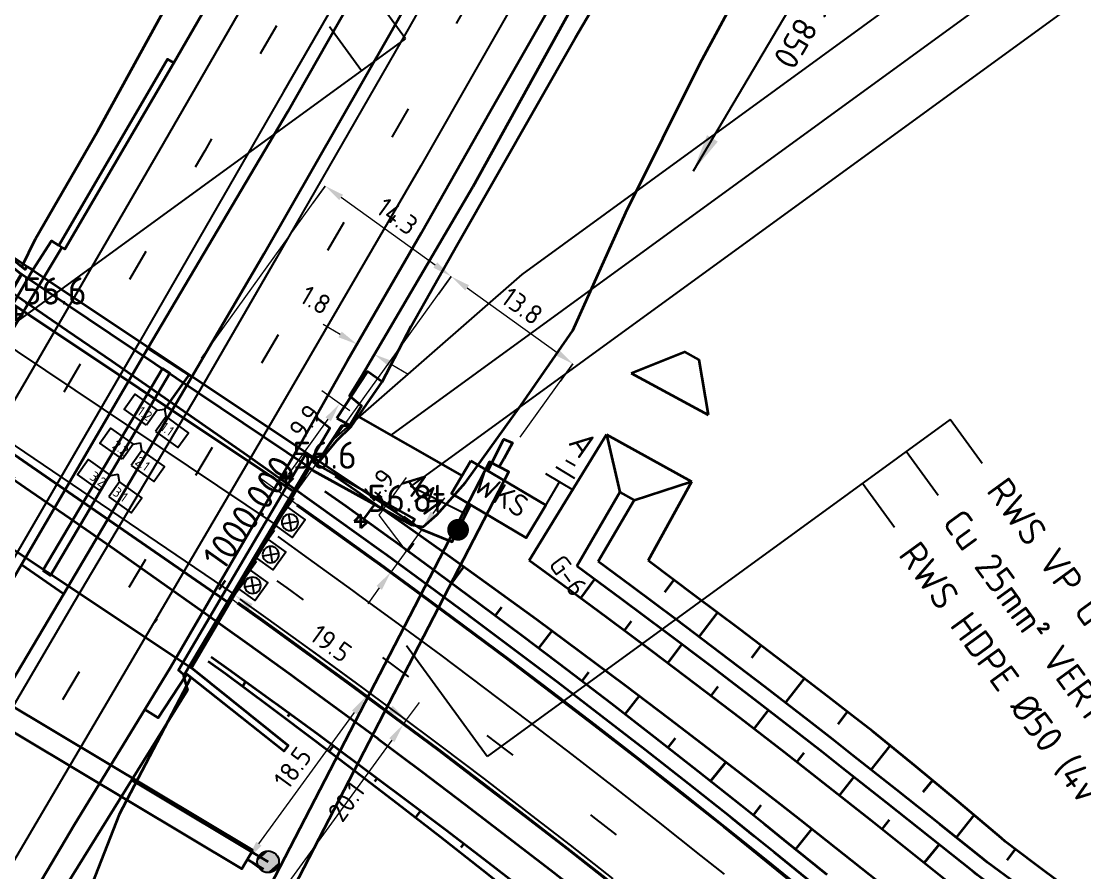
# Model space of a CAD drawing. Header units: metres. Extents: x 134219 to 139178, y 438661 to 444352.
# Drawn here: x 135489.1 to 135587, y 443172.7 to 443251 of the extents above; entities that cross this region are included whole.
import ezdxf
from ezdxf.enums import TextEntityAlignment as Align

# ---------------------------------------------------------------- set-up
doc = ezdxf.new("R2010")
doc.units = ezdxf.units.M
doc.linetypes.add('13strp', pattern=[4, 1, -3])
doc.linetypes.add('39strp', pattern=[12, 3, -9])
doc.layers.get('DEFPOINTS').update_dxf_attribs({"color": 193})
for name, color, linetype, lineweight in [('N-WE-AM-KILOMETRERING-S', 7, 'Continuous', 25), ('N-WE-KL-DATA-S', 10, 'Continuous', 25), ('N-WE-KL-DATA-T18', 1, 'Continuous', 18), ('N-WE-KL-DATA-T25', 7, 'Continuous', 25), ('N-WE-KL-ET-T18', 1, 'Continuous', 18), ('N-WE-KL-ET-T25', 7, 'Continuous', 25), ('N-WE-KL-ET_AARDING-S', 7, 'Continuous', 25), ('N-WE-KL-ET_AARDING_AARDELECTRODE-T18', 10, 'Continuous', 18), ('N-WE-KL-ET_AARDING_AARDELECTRODE-T25', 7, 'Continuous', 25), ('N-WE-KL-ET_HULPSTUK_MOF-S', 10, 'Continuous', 25), ('N-WE-KL-ET_LS_OV_KABEL-G', 10, 'KL-LS-OV-N', 35), ('N-WE-KL-ET_LS_OV_KABEL-M', 7, 'Continuous', 18), ('N-WE-KL-ET_LS_OV_KABEL-T25', 7, 'Continuous', 25), ('N-WE-KL-ET_LS_OV_KAST-G', 10, 'Continuous', 35), ('N-WE-KL-ET_MANTELBUIS-G', 10, 'Continuous', 35), ('N-WE-KL-MONITORING-T18', 1, 'Continuous', 25), ('N-WE-VW-VS-S', 160, 'Continuous', 25), ('N-WE-VW-VS-T18', 10, 'Continuous', 18), ('N-WE-VW-VS-T25', 7, 'Continuous', 25), ('Utd-geleiderail-nw', 8, 'glm a2ee v014$0$f2m40080', 35), ('Utd-ondergr-bs', 8, 'Continuous', 35), ('Utd-ondergr-nw', 8, '13strp', 35), ('X-XX-AL-AANPIJLING-G', 7, 'Continuous', 18), ('X-XX-AL-AANPIJLING-S', 7, 'Continuous', 25)]:
    doc.layers.add(name, color=color, linetype=linetype, lineweight=lineweight)
for name, color, linetype in [('N-WE-KL-MONITORING-T25', 2, 'Continuous'), ('Utd-weg-bs', 8, 'Continuous'), ('Utd-weg-nw', 8, 'Continuous')]:
    doc.layers.add(name, color=color, linetype=linetype)
doc.styles.add('alm a2ee v011$0$rtw_iso', font='NLCS-ISO.ttf')
doc.styles.add('dtm a2ee v011$0$rtw_iso', font='NLCS-ISO.ttf')
doc.styles.add('ISO18', font='NLCS-ISO.ttf')
doc.styles.add('ISO25', font='NLCS-ISO.ttf')
doc.styles.add('NLCS-ISO', font='NLCS-ISO.ttf')
doc.styles.add('NLCS_18', font='NLCS-ISO.ttf', dxfattribs={"height": 1.8})
doc.linetypes.add('glm a2ee v014$0$f2m40080', pattern='A,2,-1,[160,RTW.shx,S=0.5,R=0,X=0,Y=0],-1', length=4)
doc.linetypes.add('KL-LS-OV-N', pattern='A,4,-1,[103,NLCS.SHX,S=0.75,R=0,X=0,Y=0],-1,4,-1.5,["0V",Standard,S=1,R=0,X=0,Y=-0.5],-3', length=14.5)
doc.dimstyles.new('NLCS_t18_pijl_Dimension_l3_h1', dxfattribs={"dimtxt": 1.8, "dimasz": 1.8, "dimexe": 2, "dimexo": 2, "dimgap": 0.7, "dimtad": 1, "dimdec": 1, "dimzin": 0, "dimdsep": 46, "dimtxsty": 'NLCS_18', "dimcen": 2.5, "dimdle": 2, "dimclrd": 256, "dimclre": 256, "dimclrt": 256, "dimadec": 1, "dimazin": 0, "dimtfac": 1, "dimtdec": 1, "dimtofl": 0, "dimtmove": 1, "dimatfit": 0, "dimfxl": 0, "dimtolj": 1, "dimtzin": 0, "dimlwd": 18, "dimlwe": 18, "dimarcsym": 0})
doc.dimstyles.new('UTD', dxfattribs={"dimtxt": 1.8, "dimasz": 1.8, "dimexe": 0, "dimexo": 0, "dimgap": 0.5, "dimtad": 1, "dimdec": 1, "dimzin": 1, "dimdsep": 46, "dimtxsty": 'ISO18', "dimcen": 2.5, "dimclrd": 256, "dimclre": 256, "dimclrt": 1, "dimadec": 0, "dimazin": 0, "dimtfac": 1, "dimtdec": 1, "dimtmove": 0, "dimatfit": 3, "dimfxl": 0, "dimlwd": -1, "dimlwe": -1, "dimarcsym": 0})

# ---------------------------------------------------------------- blocks, each defined once
blk = doc.blocks.new('SKL-DATA_SIGNAALGEVER_DYNAMISCH-SO')
blk.add_line((0, 2), (0, -2))
blk.add_lwpolyline([(0, -1), (0, 1), (-2, 1), (-2, -1)], close=True)
for points in [[(-0.47, -0.53), (-1.53, 0.53)], [(-0.47, 0.53), (-1.53, -0.53)]]:
    blk.add_lwpolyline(points)
blk.add_circle((-1, 0), 0.75)
at = {"layer": 'N-WE-KL-DATA-T18', "linetype": 'ByBlock', "style": 'NLCS-ISO', "flags": 1}
for tag, p in [('LEVERANCIER', (0, -6.431)), ('BEHOREND_BIJ_PORTAAL_(CONSTRUCTIENUMMER)', (0, -10.215)), ('LOCATIE', (0, -14)), ('TYPE_SIGNAALGEVER', (0, -17.784)), ('PB-ADRES', (0, -21.569)), ('RIJSTROOK_(1,2,3,ETC.)', (0, -25.353)), ('BPS-CODERING', (0, -29.138)), ('OVERIGE_OPMERKING(EN)_1', (0, -32.922)), ('OVERIGE_OPMERKING(EN)_2', (0, -36.707))]:
    blk.add_attdef(tag, p, '', height=1.8, dxfattribs=at)
at = {"layer": 'N-WE-KL-DATA-T25', "linetype": 'ByBlock', "style": 'NLCS-ISO'}
blk.add_attdef('OMSCHRIJVING_T.B.V._LEGENDA', (0, 4.715), '', height=2.5, dxfattribs=at)
blk = doc.blocks.new('SVW-VS_KAST_BERMKAST-SO (1)')
blk.add_lwpolyline([(-4, 1.75), (4, 1.75), (4, -1.75), (-4, -1.75), (-4, 1.75)])
at = {"layer": 'N-WE-VW-VS-T18', "linetype": 'ByBlock', "style": 'NLCS-ISO', "flags": 1}
for tag, p in [('OMSCHRIJVING_LEGENDA', (0, -8.431)), ('LEVERANCIER', (0, -12.215)), ('NABIJ_PORTAAL', (0, -16)), ('LOCATIE', (0, -19.784)), ('BPS-CODERING', (0, -23.569)), ('NAAM_TB-POORTNUMMER_1', (0, -27.353)), ('CLID-POORTNUMMER_1', (0, -31.138)), ('IP-ADRES_POORTNUMMER_1', (0, -34.922)), ('NAAM_TB-POORTNUMMER_2', (0, -38.707)), ('CLID-POORTNUMMER_2', (0, -42.491)), ('IP-ADRES_POORTNUMMER_2', (0, -46.276)), ('NAAM_TB-POORTNUMMER_3', (0, -50.06)), ('CLID-POORTNUMMER_3', (0, -53.845)), ('IP-ADRES_POORTNUMMER_3', (0, -57.629)), ('NAAM_TB-POORTNUMMER_4', (0, -61.414)), ('CLID-POORTNUMMER_4', (0, -65.198)), ('IP-ADRES_POORTNUMMER_4', (0, -68.983)), ('NAAM_SWITCH', (0, -72.767)), ('IP-ADRES', (0, -76.552)), ('VOEDINGSPUNT', (0, -80.336)), ('GROEPSNUMMER', (0, -84.121)), ('POSITIE_X', (0, -87.905)), ('POSITIE_Y', (0, -91.69)), ('OVERIGE_OPMERKING(EN)_1', (0, -95.474)), ('OVERIGE_OPMERKING(EN)_2', (0, -99.259))]:
    blk.add_attdef(tag, p, '', height=1.8, dxfattribs=at)
at = {"layer": 'N-WE-VW-VS-T25', "linetype": 'ByBlock', "style": 'NLCS-ISO'}
blk.add_attdef('KASTNAAM', text='', height=2.5, dxfattribs=at).set_placement((0, 0), align=Align.MIDDLE_CENTER)
blk = doc.blocks.new('SKL-ET_AARDING_AARDELECTRODE-SO')
for points in [[(2.5, 1.5), (2.5, -1.5)], [(3.5, 1), (3.5, -1)], [(0, 0), (2.5, 0)], [(4.5, -0.5), (4.5, 0.5)]]:
    blk.add_lwpolyline(points)
at = {"layer": 'N-WE-KL-ET_AARDING_AARDELECTRODE-T18', "style": 'NLCS-ISO', "flags": 1}
for tag, p in [('OMSCHRIJVING_LEGENDA', (0, -8.635)), ('CONSTRUCTIENUMMER', (0, -12.42)), ('LOCATIE', (0, -16.204)), ('OVERIGE_OPMERKING(EN)_1', (0, -19.989)), ('OVERIGE_OPMERKING(EN)_2', (0, -23.773))]:
    blk.add_attdef(tag, p, '', height=1.8, dxfattribs=at)
at = {"layer": 'N-WE-KL-ET_AARDING_AARDELECTRODE-T25', "style": 'NLCS-ISO'}
blk.add_attdef('TYPE_SYMBOOL', (0, 4.405), '', height=2.25, dxfattribs=at)
blk = doc.blocks.new('*D563')
at = {"layer": 'DEFPOINTS', "color": 0, "transparency": 16777216}
for p in [(135525.989, 443204.277), (135523.133, 443200.35), (135523.133, 443200.35)]:
    blk.add_point(p, dxfattribs=at)
at = {"layer": 'N-WE-KL-ET_LS_OV_KABEL-M', "linetype": 'Continuous', "lineweight": 18, "transparency": 16777216}
for p, q in [((135522.064, 443205.595), (135524.581, 443209.056)), ((135527.048, 443205.733), (135528.106, 443207.188)), ((135524.561, 443202.313), (135522.064, 443205.595)), ((135525.989, 443204.277), (135523.133, 443200.35)), ((135522.075, 443198.894), (135521.016, 443197.439))]:
    blk.add_line(p, q, dxfattribs=at)
at = {"layer": 'N-WE-KL-ET_LS_OV_KABEL-M', "lineweight": 18, "transparency": 16777216}
for p, q in [((135525.989, 443204.277), (135524.371, 443205.453)), ((135523.133, 443200.35), (135521.516, 443201.526))]:
    blk.add_line(p, q, dxfattribs=at)
at = {"layer": 'N-WE-KL-ET_LS_OV_KABEL-M', "transparency": 16777216}
for points in [[(135526.805, 443205.909), (135527.29, 443205.556), (135525.989, 443204.277)], [(135521.832, 443199.071), (135522.317, 443198.718), (135523.133, 443200.35)]]:
    blk.add_solid(points, dxfattribs=at)
at = {"layer": 'N-WE-KL-ET_LS_OV_KABEL-M', "transparency": 16777216, "insert": (135522.028, 443208.267), "char_height": 1.8, "attachment_point": 5, "rotation": 53.9734, "style": 'NLCS_18'}
blk.add_mtext('\\A1;4.9', dxfattribs=at)
blk = doc.blocks.new('SVW-TDI_HULP_DETECTIELUS-SO')
blk.add_line((0.5, 0.5), (0, 0))
at = {"color": 0, "linetype": 'ByBlock'}
blk.add_lwpolyline([(0.5, 2.192), (3.038, 2.192), (3.038, 0.5), (0.5, 0.5)], close=True, dxfattribs=at)
at = {"layer": 'N-WE-VW-VS-T18', "linetype": 'ByBlock', "style": 'NLCS-ISO', "flags": 1}
for tag, p in [('OMSCHRIJVING_LEGENDA', (7.741, -6.192)), ('NABIJ_PORTAAL', (7.741, -9.976)), ('LOCATIE', (7.741, -13.761)), ('RIJSTROKEN', (7.741, -17.545)), ('OVERIGE_OPMERKING(EN)_1', (7.741, -21.33)), ('OVERIGE_OPMERKING(EN)_2', (7.741, -25.114))]:
    blk.add_attdef(tag, p, '', height=1.8, dxfattribs=at)
at = {"layer": 'N-WE-VW-VS-T25', "linetype": 'ByBlock', "style": 'NLCS-ISO'}
blk.add_attdef('LUSNUMMER', text='', height=1.8, dxfattribs=at).set_placement((2.264, 1.346), align=Align.MIDDLE)
blk = doc.blocks.new('*D461')
at = {"layer": 'DEFPOINTS', "color": 0, "transparency": 16777216}
for p in [(135517.112, 443235.879), (135517.112, 443235.879), (135528.694, 443227.554)]:
    blk.add_point(p, dxfattribs=at)
at = {"layer": 'N-WE-KL-ET_LS_OV_KABEL-M', "lineweight": 18, "transparency": 16777216}
for p, q in [((135517.112, 443235.879), (135515.945, 443234.255)), ((135528.694, 443227.554), (135527.527, 443225.93))]:
    blk.add_line(p, q, dxfattribs=at)
at = {"layer": 'N-WE-KL-ET_LS_OV_KABEL-M', "linetype": 'Continuous', "lineweight": 18, "transparency": 16777216}
blk.add_line((135527.232, 443228.605), (135518.574, 443234.828), dxfattribs=at)
at = {"layer": 'N-WE-KL-ET_LS_OV_KABEL-M', "transparency": 16777216}
for points in [[(135518.749, 443235.072), (135518.399, 443234.585), (135517.112, 443235.879)], [(135527.408, 443228.848), (135527.057, 443228.361), (135528.694, 443227.554)]]:
    blk.add_solid(points, dxfattribs=at)
at = {"layer": 'N-WE-KL-ET_LS_OV_KABEL-M', "transparency": 16777216, "insert": (135523.739, 443233.086), "char_height": 1.8, "attachment_point": 5, "rotation": 324.29289, "style": 'NLCS_18'}
blk.add_mtext('\\A1;14.3', dxfattribs=at)
blk = doc.blocks.new('*D462')
at = {"layer": 'DEFPOINTS', "color": 0, "transparency": 16777216}
for p in [(135528.694, 443227.554), (135539.894, 443219.504), (135539.894, 443219.504)]:
    blk.add_point(p, dxfattribs=at)
at = {"layer": 'N-WE-KL-ET_LS_OV_KABEL-M', "lineweight": 18, "transparency": 16777216}
for p, q in [((135528.694, 443227.554), (135527.527, 443225.93)), ((135539.894, 443219.504), (135538.727, 443217.88))]:
    blk.add_line(p, q, dxfattribs=at)
at = {"layer": 'N-WE-KL-ET_LS_OV_KABEL-M', "linetype": 'Continuous', "lineweight": 18, "transparency": 16777216}
blk.add_line((135530.156, 443226.504), (135538.433, 443220.554), dxfattribs=at)
at = {"layer": 'N-WE-KL-ET_LS_OV_KABEL-M', "transparency": 16777216}
for points in [[(135530.331, 443226.747), (135529.981, 443226.26), (135528.694, 443227.554)], [(135538.608, 443220.798), (135538.258, 443220.311), (135539.894, 443219.504)]]:
    blk.add_solid(points, dxfattribs=at)
at = {"layer": 'N-WE-KL-ET_LS_OV_KABEL-M', "transparency": 16777216, "insert": (135535.228, 443224.828), "char_height": 1.8, "attachment_point": 5, "rotation": 324.29289, "style": 'NLCS_18'}
blk.add_mtext('\\A1;13.8', dxfattribs=at)
blk = doc.blocks.new('*D463')
at = {"layer": 'DEFPOINTS', "color": 0, "transparency": 16777216}
for p in [(135518.434, 443215.869), (135518.434, 443215.869), (135512.681, 443207.865)]:
    blk.add_point(p, dxfattribs=at)
at = {"layer": 'N-WE-KL-ET_LS_OV_KABEL-M', "lineweight": 18, "transparency": 16777216}
for p, q in [((135518.434, 443215.869), (135516.81, 443217.036)), ((135512.681, 443207.865), (135511.057, 443209.033))]:
    blk.add_line(p, q, dxfattribs=at)
at = {"layer": 'N-WE-KL-ET_LS_OV_KABEL-M', "linetype": 'Continuous', "lineweight": 18, "transparency": 16777216}
blk.add_line((135513.732, 443209.327), (135517.383, 443214.407), dxfattribs=at)
at = {"layer": 'N-WE-KL-ET_LS_OV_KABEL-M', "transparency": 16777216}
for points in [[(135517.139, 443214.582), (135517.627, 443214.232), (135518.434, 443215.869)], [(135513.488, 443209.502), (135513.975, 443209.152), (135512.681, 443207.865)]]:
    blk.add_solid(points, dxfattribs=at)
at = {"layer": 'N-WE-KL-ET_LS_OV_KABEL-M', "transparency": 16777216, "insert": (135515.264, 443214.2), "char_height": 1.8, "attachment_point": 5, "rotation": 54.29289, "style": 'NLCS_18'}
blk.add_mtext('\\A1;9.9', dxfattribs=at)
blk = doc.blocks.new('SKL-ET_HULP_MOF_AFDEKMOF-SO')
at = {"const_width": 1}
blk.add_lwpolyline([(-0.5, 0, 1), (0.5, 0, 1)], format="xyb", close=True, dxfattribs=at)
blk.add_circle((0, 0), 0.5)
at = {"layer": 'N-WE-KL-ET-T18', "linetype": 'ByBlock', "style": 'NLCS-ISO', "flags": 1}
for tag, p in [('OMSCHRIJVING_LEGENDA', (0, -8.431)), ('LOCATIE', (0, -12.215)), ('MASTNUMMER', (0, -16)), ('VAN', (0, -19.784)), ('NAAR', (0, -23.569)), ('AFTAKKING', (0, -27.353)), ('VOEDINGSPUNT', (0, -31.138)), ('GROEPSNUMMER', (0, -34.922)), ('POSITIE_X', (0, -38.707)), ('POSITIE_Y', (0, -42.491)), ('OVERIGE_OPMERKING(EN)_2', (0, -50.06))]:
    blk.add_attdef(tag, p, '', height=1.8, dxfattribs=at)
at = {"layer": 'N-WE-KL-ET-T18', "linetype": 'ByBlock', "style": 'NLCS-ISO'}
blk.add_attdef('OVERIGE_OPMERKING(EN)_1', (0, -46.276), '', height=1.8, dxfattribs=at)
at = {"layer": 'N-WE-KL-ET-T25', "linetype": 'ByBlock', "style": 'NLCS-ISO'}
blk.add_attdef('SOORT_MOF', text='', height=2.25, dxfattribs=at).set_placement((0, 3), align=Align.MIDDLE)
blk = doc.blocks.new('SAL-AM_KILOMETRERING-SO')
blk.add_lwpolyline([(-37, 0), (-28, 0), (-10, 0)])
at = {"style": 'ISO25'}
blk.add_text('KM', height=2.25, dxfattribs=at).set_placement((-36, 1))
blk.add_attdef('KM', (-31, 1), '', height=2.25, dxfattribs=at)
blk = doc.blocks.new('*U17')
for points in [[(-0.342, 0.94), (-0.174, -0.985), (-0.174, 0.985)], [(-0.174, 0.985), (0, -1), (0, 1)], [(0, -1), (-0.174, 0.985), (-0.174, -0.985)], [(0.174, -0.985), (0, 1), (0, -1)], [(0, 1), (0.174, -0.985), (0.174, 0.985)], [(0.342, -0.94), (0.174, 0.985), (0.174, -0.985)], [(0.174, 0.985), (0.342, -0.94), (0.342, 0.94)], [(-1, 0), (-0.985, -0.174), (-0.985, 0.174)], [(-0.985, 0.174), (-0.94, -0.342), (-0.94, 0.342)], [(-0.94, -0.342), (-0.985, 0.174), (-0.985, -0.174)], [(-0.94, 0.342), (-0.866, -0.5), (-0.866, 0.5)], [(-0.866, -0.5), (-0.94, 0.342), (-0.94, -0.342)], [(-0.866, 0.5), (-0.766, -0.643), (-0.766, 0.643)], [(-0.766, -0.643), (-0.866, 0.5), (-0.866, -0.5)], [(-0.766, 0.643), (-0.643, -0.766), (-0.643, 0.766)], [(-0.643, -0.766), (-0.766, 0.643), (-0.766, -0.643)], [(-0.643, 0.766), (-0.5, -0.866), (-0.5, 0.866)], [(-0.5, -0.866), (-0.643, 0.766), (-0.643, -0.766)], [(-0.5, 0.866), (-0.342, -0.94), (-0.342, 0.94)], [(-0.342, -0.94), (-0.5, 0.866), (-0.5, -0.866)], [(-0.174, -0.985), (-0.342, 0.94), (-0.342, -0.94)], [(0.5, -0.866), (0.342, 0.94), (0.342, -0.94)], [(0.342, 0.94), (0.5, -0.866), (0.5, 0.866)], [(0.643, -0.766), (0.5, 0.866), (0.5, -0.866)], [(0.5, 0.866), (0.643, -0.766), (0.643, 0.766)], [(0.766, -0.643), (0.643, 0.766), (0.643, -0.766)], [(0.643, 0.766), (0.766, -0.643), (0.766, 0.643)], [(0.866, -0.5), (0.766, 0.643), (0.766, -0.643)], [(0.766, 0.643), (0.866, -0.5), (0.866, 0.5)], [(0.94, -0.342), (0.866, 0.5), (0.866, -0.5)], [(0.866, 0.5), (0.94, -0.342), (0.94, 0.342)], [(0.985, -0.174), (0.94, 0.342), (0.94, -0.342)], [(0.94, 0.342), (0.985, -0.174), (0.985, 0.174)], [(1, 0), (0.985, 0.174), (0.985, -0.174)]]:
    blk.add_solid(points)
blk = doc.blocks.new('SKL-ET_HULP_MOF-SO')
blk.add_circle((0, 0), 1)
blk.add_blockref('*U17', (0, 0))
at = {"style": 'ISO25'}
blk.add_attdef('SM', text='', height=2.25, dxfattribs=at).set_placement((0, 2.5), align=Align.MIDDLE)
blk = doc.blocks.new('*D404')
at = {"layer": 'DEFPOINTS', "color": 0, "transparency": 16777216}
for p in [(135508.799, 443198.231), (135524.59, 443186.736), (135524.59, 443186.736)]:
    blk.add_point(p, dxfattribs=at)
at = {"layer": 'N-WE-KL-ET_LS_OV_KABEL-M', "lineweight": 18, "transparency": 16777216}
for p, q in [((135508.799, 443198.231), (135509.976, 443199.848)), ((135524.59, 443186.736), (135525.767, 443188.353))]:
    blk.add_line(p, q, dxfattribs=at)
at = {"layer": 'N-WE-KL-ET_LS_OV_KABEL-M', "linetype": 'Continuous', "lineweight": 18, "transparency": 16777216}
blk.add_line((135510.254, 443197.172), (135523.135, 443187.795), dxfattribs=at)
at = {"layer": 'N-WE-KL-ET_LS_OV_KABEL-M', "transparency": 16777216}
for points in [[(135510.431, 443197.414), (135510.077, 443196.929), (135508.799, 443198.231)], [(135523.311, 443188.038), (135522.958, 443187.553), (135524.59, 443186.736)]]:
    blk.add_solid(points, dxfattribs=at)
at = {"layer": 'N-WE-KL-ET_LS_OV_KABEL-M', "transparency": 16777216, "insert": (135517.636, 443193.777), "char_height": 1.8, "attachment_point": 5, "rotation": 323.94745, "style": 'NLCS_18'}
blk.add_mtext('\\A1;19.5', dxfattribs=at)
blk = doc.blocks.new('*D405')
at = {"layer": 'DEFPOINTS', "color": 0, "transparency": 16777216}
for p in [(135524.297, 443186.333), (135512.446, 443170.053), (135512.446, 443170.053)]:
    blk.add_point(p, dxfattribs=at)
at = {"layer": 'N-WE-KL-ET_LS_OV_KABEL-M', "lineweight": 18, "transparency": 16777216}
for p, q in [((135524.297, 443186.333), (135525.914, 443185.156)), ((135512.446, 443170.053), (135514.063, 443168.876))]:
    blk.add_line(p, q, dxfattribs=at)
at = {"layer": 'N-WE-KL-ET_LS_OV_KABEL-M', "linetype": 'Continuous', "lineweight": 18, "transparency": 16777216}
blk.add_line((135523.237, 443184.878), (135513.505, 443171.509), dxfattribs=at)
at = {"layer": 'N-WE-KL-ET_LS_OV_KABEL-M', "transparency": 16777216}
for points in [[(135522.995, 443185.054), (135523.48, 443184.701), (135524.297, 443186.333)], [(135513.263, 443171.685), (135513.748, 443171.332), (135512.446, 443170.053)]]:
    blk.add_solid(points, dxfattribs=at)
at = {"layer": 'N-WE-KL-ET_LS_OV_KABEL-M', "transparency": 16777216, "insert": (135519.043, 443179.224), "char_height": 1.8, "attachment_point": 5, "rotation": 53.94745, "style": 'NLCS_18'}
blk.add_mtext('\\A1;20.1', dxfattribs=at)
blk = doc.blocks.new('*D406')
at = {"layer": 'DEFPOINTS', "color": 0, "transparency": 16777216}
for p in [(135520.86, 443188.882), (135520.86, 443188.882), (135509.948, 443173.891)]:
    blk.add_point(p, dxfattribs=at)
at = {"layer": 'N-WE-KL-ET_LS_OV_KABEL-M', "lineweight": 18, "transparency": 16777216}
for p, q in [((135520.86, 443188.882), (135522.477, 443187.705)), ((135509.948, 443173.891), (135511.565, 443172.714))]:
    blk.add_line(p, q, dxfattribs=at)
at = {"layer": 'N-WE-KL-ET_LS_OV_KABEL-M', "linetype": 'Continuous', "lineweight": 18, "transparency": 16777216}
blk.add_line((135511.007, 443175.347), (135519.801, 443187.427), dxfattribs=at)
at = {"layer": 'N-WE-KL-ET_LS_OV_KABEL-M', "transparency": 16777216}
for points in [[(135519.558, 443187.603), (135520.044, 443187.25), (135520.86, 443188.882)], [(135510.765, 443175.523), (135511.25, 443175.17), (135509.948, 443173.891)]]:
    blk.add_solid(points, dxfattribs=at)
at = {"layer": 'N-WE-KL-ET_LS_OV_KABEL-M', "transparency": 16777216, "insert": (135514.111, 443182.328), "char_height": 1.8, "attachment_point": 5, "rotation": 53.94745, "style": 'NLCS_18'}
blk.add_mtext('\\A1;18.5', dxfattribs=at)
blk = doc.blocks.new('dtm a2ee v011$0$hecto-flat-111')
at = {"layer": 'Utd-ondergr-bs'}
for p, q in [((0, 0.625), (-0.625, 0)), ((-0.625, 0), (0.625, 0)), ((0, -0.625), (0, 0.625)), ((0.625, 0), (0, -0.625))]:
    blk.add_line(p, q, dxfattribs=at)
blk = doc.blocks.new('dtm a2ee v011$0$hecto-flat-121')
at = {"layer": 'Utd-ondergr-bs'}
for p, q in [((0, 0.625), (-0.625, 0)), ((-0.625, 0), (0.625, 0)), ((0, -0.625), (0, 0.625)), ((0.625, 0), (0, -0.625))]:
    blk.add_line(p, q, dxfattribs=at)
blk = doc.blocks.new('dtm a2ee v011$0$hecto-flat-122')
at = {"layer": 'Utd-ondergr-bs'}
for p, q in [((0, 0.625), (-0.625, 0)), ((-0.625, 0), (0.625, 0)), ((0, -0.625), (0, 0.625)), ((0.625, 0), (0, -0.625))]:
    blk.add_line(p, q, dxfattribs=at)
blk = doc.blocks.new('*D576')
at = {"layer": 'DEFPOINTS', "color": 0, "transparency": 16777216}
for p in [(135520.027, 443221.307), (135520.031, 443221.313), (135521.62, 443220.379)]:
    blk.add_point(p, dxfattribs=at)
at = {"layer": 'N-WE-KL-ET_LS_OV_KABEL-M', "linetype": 'Continuous', "lineweight": 18, "transparency": 16777216}
for p, q in [((135518.475, 443222.219), (135516.92, 443223.125)), ((135523.18, 443219.481), (135524.735, 443218.575))]:
    blk.add_line(p, q, dxfattribs=at)
at = {"layer": 'N-WE-KL-ET_LS_OV_KABEL-M', "lineweight": 18, "transparency": 16777216}
for p, q in [((135520.031, 443221.313), (135521.037, 443223.042)), ((135521.624, 443220.386), (135522.63, 443222.115))]:
    blk.add_line(p, q, dxfattribs=at)
at = {"layer": 'N-WE-KL-ET_LS_OV_KABEL-M', "transparency": 16777216}
for points in [[(135518.626, 443222.478), (135518.324, 443221.96), (135520.031, 443221.313)], [(135523.33, 443219.74), (135523.029, 443219.221), (135521.624, 443220.386)]]:
    blk.add_solid(points, dxfattribs=at)
at = {"layer": 'N-WE-KL-ET_LS_OV_KABEL-M', "transparency": 16777216, "insert": (135516.224, 443225.381), "char_height": 1.8, "attachment_point": 5, "rotation": 329.79471, "style": 'NLCS_18'}
blk.add_mtext('\\A1;1.8', dxfattribs=at)

msp = doc.modelspace()

# ---------------------------------------------------------------- linework, layer by layer
at = {"layer": 'N-WE-KL-ET_LS_OV_KABEL-G', "flags": 128}
for points in [[(135137.716, 443561.064), (135145.778, 443551.185), (135171.106, 443525.502), (135184.337, 443511.159), (135208.161, 443486.076), (135226.755, 443465.817), (135245.69, 443445.653), (135260.539, 443429.783), (135270.331, 443419.034), (135273.401, 443419.458), (135275.562, 443416.107), (135315.614, 443372.982), (135324.303, 443365.552), (135329.776, 443361.208), (135339.952, 443350.762), (135352.874, 443337.283), (135358.679, 443331.247), (135366.623, 443323.695), (135376.424, 443314.545), (135387.865, 443304.349), (135402.01, 443292.438), (135415.459, 443281.65), (135429.709, 443270.851), (135443.327, 443261.303), (135463.956, 443246.918), (135473.517, 443239.231), (135479.738, 443235.112), (135525.989, 443204.277), (135528.772, 443203.137), (135530.48, 443206.523)], [(135502.357, 443215.35), (135504.623, 443218.522)], [(135532.059, 443209.656), (135533.528, 443212.567), (135534.343, 443212.229), (135533.535, 443210.759), (135533.092, 443210.04)], [(135511.847, 443173.687), (135500.144, 443180.692), (135499.303, 443181.196)], [(135509.948, 443173.891), (135511.436, 443173)]]:
    msp.add_lwpolyline(points, dxfattribs=at)
for points, elevation in [([(135677.536, 443516.739), (135677.249, 443516.875), (135668.925, 443498.764), (135635.534, 443430.952), (135612.55, 443385.909), (135589.808, 443343.012), (135564.659, 443296.774), (135543.493, 443259.045), (135530.681, 443235.816), (135520.463, 443218.408), (135519.326, 443216.554), (135520.442, 443215.662), (135519.326, 443213.817), (135518.596, 443213.796), (135516.76, 443211.016), (135515.995, 443210.843), (135516.007, 443210.845), (135504.087, 443190.834), (135504.074, 443190.813), (135504.428, 443189.469), (135504.426, 443189.467), (135489.243, 443164.953), (135490.441, 443164.272), (135490.776, 443164.865), (135490.983, 443164.761)], 7.678), ([(135519.926, 443214.796), (135529.69, 443209.208)], 6.984)]:
    msp.add_lwpolyline(points, dxfattribs=dict(at, elevation=elevation))
at = {"layer": 'N-WE-KL-ET_LS_OV_KABEL-M'}
for points in [[(135505.728, 443220.04), (135517.112, 443235.879)], [(135513.908, 443206.983), (135528.694, 443227.554)], [(135535.041, 443212.752), (135539.894, 443219.504)], [(135513.908, 443206.983), (135512.681, 443207.865)], [(135514.535, 443206.548), (135513.908, 443206.983)], [(135508.799, 443198.231), (135508.515, 443197.841)], [(135509.052, 443197.45), (135508.515, 443197.841)], [(135524.297, 443186.333), (135524.59, 443186.736)]]:
    msp.add_lwpolyline(points, dxfattribs=at)
at = {"layer": 'N-WE-KL-ET_LS_OV_KABEL-M', "elevation": 6.984}
msp.add_lwpolyline([(135519.381, 443215.188), (135518.434, 443215.869)], dxfattribs=at)
at = {"layer": 'N-WE-KL-ET_MANTELBUIS-G', "flags": 128}
for points in [[(135513.335, 443169.595), (135533.981, 443209.581), (135532.204, 443210.499), (135511.557, 443170.512)], [(135510.456, 443174.752), (135460.076, 443204.91), (135458.972, 443203.24), (135509.439, 443173.03)]]:
    msp.add_lwpolyline(points, close=True, dxfattribs=at)
at = {"layer": 'Utd-geleiderail-nw', "linetype": 'Continuous', "flags": 128}
for points in [[(135562.35, 443171.355), (135558.424, 443174.546), (135556.607, 443176.01), (135554.472, 443177.721), (135550.509, 443180.868), (135546.526, 443183.993), (135542.525, 443187.096), (135538.506, 443190.176), (135534.47, 443193.233), (135530.417, 443196.266), (135530.388, 443196.287), (135526.6, 443199.09), (135522.774, 443201.889), (135522.253, 443202.268), (135518.156, 443205.227), (135514.044, 443208.164), (135509.924, 443211.08), (135505.795, 443213.975), (135501.661, 443216.852), (135497.524, 443219.714), (135493.383, 443222.561), (135489.242, 443225.398), (135485.102, 443228.223)], [(135547.159, 443165.513), (135545.676, 443166.701), (135541.773, 443169.8), (135537.853, 443172.876), (135533.916, 443175.929), (135529.961, 443178.96), (135525.989, 443181.969), (135522.003, 443184.952), (135522, 443184.954), (135518.245, 443187.732), (135514.472, 443190.492), (135513.974, 443190.854), (135509.931, 443193.774), (135505.874, 443196.672), (135501.803, 443199.552), (135497.72, 443202.417), (135493.624, 443205.267), (135489.519, 443208.106), (135485.405, 443210.936), (135481.284, 443213.758), (135477.156, 443216.576), (135473.026, 443219.389), (135471.358, 443220.524)]]:
    msp.add_lwpolyline(points, dxfattribs=at)
at = {"layer": 'Utd-ondergr-bs', "flags": 128}
for points in [[(135525.055, 443204.686), (135526.127, 443204.501), (135527.363, 443205.618), (135530.003, 443208.584), (135535.085, 443215.664), (135539.891, 443222.581), (135544.768, 443233.444), (135551.578, 443247.122), (135558.732, 443260.453), (135566.48, 443276.306), (135573.39, 443291.722)], [(135522.343, 443217.871), (135525.01, 443222.981), (135529.232, 443230.457), (135540.115, 443249.561), (135551.278, 443268.525), (135560.2, 443284.337)], [(135500.517, 443187.688), (135502.901, 443191.626), (135514.601, 443211.711), (135519.164, 443219.816), (135525.944, 443231.526), (135532.319, 443242.796), (135543.968, 443263.227), (135553.442, 443280.552)], [(135493.05, 443198.359), (135504.851, 443218.321), (135511.481, 443229.665), (135522.975, 443249.766), (135534.361, 443269.868)], [(135489.17, 443201.041), (135500.795, 443220.967), (135513.681, 443242.726), (135526.597, 443265.521)], [(135451.475, 443160.988), (135451.973, 443160.668), (135466.136, 443184.345), (135477.342, 443203.205), (135477.115, 443203.397), (135487.879, 443221.865), (135492.891, 443230.206), (135493.146, 443230.054), (135503.172, 443247.202), (135507.59, 443254.878)], [(135489.206, 443228.451), (135490.472, 443231.021), (135496.164, 443240.883), (135502.162, 443251.838)], [(135492.891, 443230.206), (135492.601, 443230.407), (135502.61, 443247.56), (135503.172, 443247.202)], [(135467.523, 443215.335), (135467.284, 443214.837), (135478.059, 443208.667), (135477.966, 443208.436), (135478.611, 443208.177), (135490.228, 443228.154), (135489.673, 443228.462), (135489.509, 443228.186), (135480.202, 443235.719), (135479.909, 443235.384)], [(135490.228, 443228.154), (135491.917, 443230.846), (135492.601, 443230.407)], [(135514.202, 443207.768), (135512.036, 443209.216), (135487.893, 443225.352)], [(135500.795, 443220.967), (135504.851, 443218.321)], [(135482.146, 443215.536), (135508.176, 443197.559)], [(135515.921, 443210.84), (135517.546, 443213.58), (135516.18, 443214.627)], [(135516.338, 443210.233), (135518.156, 443212.417), (135519.516, 443213.767)], [(135513.646, 443184.305), (135513.299, 443183.864), (135504.383, 443190.937), (135504.262, 443190.753), (135503.609, 443191.331), (135515.338, 443211.223), (135515.921, 443210.84), (135516.126, 443210.685), (135515.989, 443210.473), (135516.338, 443210.233), (135525.332, 443205.211), (135525.103, 443204.773)], [(135514.332, 443207.701), (135515.646, 443209.927), (135516.017, 443209.679), (135525.055, 443204.686), (135525.103, 443204.773)], [(135508.176, 443197.559), (135510.498, 443201.493), (135514.202, 443207.768)], [(135508.296, 443197.472), (135510.619, 443201.408), (135514.332, 443207.701)], [(135489.17, 443201.041), (135477.196, 443180.342), (135463.973, 443157.845), (135458.872, 443149.654)], [(135489.17, 443201.041), (135493.05, 443198.359)], [(135493.05, 443198.359), (135481.127, 443178.243), (135469.209, 443158.17), (135461.984, 443145.894)], [(135508.296, 443197.472), (135504.802, 443191.549), (135513.708, 443184.383), (135513.646, 443184.305)], [(135504.738, 443190.64), (135498.168, 443178.044), (135495.388, 443170.994), (135490.646, 443158.242), (135487.816, 443153.568), (135486.019, 443151.71), (135482.977, 443149.635), (135480.064, 443146.736), (135475.463, 443140.097), (135471.985, 443133.812)], [(135504.262, 443190.753), (135501.746, 443186.948), (135500.517, 443187.688)], [(135500.517, 443187.688), (135494.054, 443177.104), (135481.628, 443156.156), (135470.483, 443136.903), (135471.602, 443136.197), (135471.042, 443134.951)]]:
    msp.add_lwpolyline(points, dxfattribs=at)
for points in [[(135467.284, 443214.837), (135467.523, 443215.335), (135467.573, 443215.422), (135477.989, 443209.463), (135478.273, 443209.215), (135482.364, 443216.205), (135486.031, 443222.469), (135487.77, 443225.439), (135489.128, 443227.759), (135480.443, 443234.82), (135479.846, 443235.306), (135480.202, 443235.719), (135489.509, 443228.186), (135489.673, 443228.462), (135490.228, 443228.154), (135478.611, 443208.177), (135477.966, 443208.436), (135478.059, 443208.667)], [(135478.285, 443209.137), (135489.193, 443227.771), (135515.63, 443209.991), (135504.737, 443191.538)], [(135482.146, 443215.536), (135484.263, 443219.152), (135487.667, 443224.968), (135487.893, 443225.352), (135512.036, 443209.216), (135514.202, 443207.768), (135510.498, 443201.493), (135508.176, 443197.559)], [(135491.137, 443200.482), (135502.131, 443219.091), (135502.813, 443218.642), (135491.852, 443200.045)], [(135518.166, 443214.512), (135519.516, 443213.767), (135522.343, 443217.871), (135520.992, 443218.806)], [(135504.738, 443190.64), (135504.383, 443190.937), (135504.262, 443190.753), (135503.609, 443191.331), (135515.338, 443211.223), (135515.921, 443210.84), (135516.126, 443210.685), (135515.989, 443210.473), (135516.338, 443210.233), (135525.332, 443205.211), (135525.055, 443204.686), (135516.017, 443209.679), (135515.646, 443209.927), (135512.554, 443204.688), (135508.768, 443198.27), (135504.802, 443191.549), (135513.708, 443184.383), (135513.299, 443183.864)]]:
    msp.add_lwpolyline(points, close=True, dxfattribs=at)
at = {"layer": 'Utd-ondergr-nw', "linetype": 'Continuous'}
for p, q in [((135545.26, 443218.648), (135552.345, 443214.81)), ((135542.974, 443213.019), (135550.792, 443208.674))]:
    msp.add_line(p, q, dxfattribs=at)
at = {"layer": 'Utd-ondergr-nw', "color": 7, "linetype": 'Continuous'}
msp.add_line((135507.352, 443198.751), (135507.931, 443199.566), dxfattribs=at)
at = {"layer": 'Utd-ondergr-nw', "linetype": 'Continuous', "flags": 128}
for points in [[(135545.26, 443218.648), (135550.158, 443220.615), (135551.473, 443219.891), (135552.345, 443214.81)], [(135542.974, 443213.019), (135535.87, 443201.405)], [(135542.974, 443213.019), (135544.197, 443207.692), (135545.513, 443206.971), (135550.792, 443208.674)], [(135589.245, 443155.432), (135586.491, 443157.61), (135583.736, 443159.749), (135580.981, 443161.854), (135578.351, 443163.838), (135575.726, 443165.797), (135573.108, 443167.735), (135572.76, 443168.015), (135568.79, 443171.196), (135564.808, 443174.362), (135560.816, 443177.512), (135558.975, 443178.956), (135556.811, 443180.646), (135552.79, 443183.757), (135548.751, 443186.846), (135544.695, 443189.911), (135540.621, 443192.952), (135536.531, 443195.97), (135532.423, 443198.964), (135528.557, 443201.75), (135524.677, 443204.515), (135524.158, 443204.882), (135519.999, 443207.793), (135518.023, 443209.152)], [(135550.787, 443208.663), (135546.824, 443201.421)], [(135563.268, 443172.477), (135559.333, 443175.676), (135557.516, 443177.14), (135555.379, 443178.852), (135551.407, 443182.006), (135547.418, 443185.137), (135543.41, 443188.244), (135539.385, 443191.329), (135535.342, 443194.391), (135531.282, 443197.43), (135527.46, 443200.258), (135523.622, 443203.065), (135523.11, 443203.438), (135519.002, 443206.405), (135517.08, 443207.777)], [(135544.197, 443207.692), (135540.248, 443200.9)], [(135561.654, 443170.503), (135557.73, 443173.693), (135555.918, 443175.153), (135553.788, 443176.86), (135549.827, 443180.004), (135545.849, 443183.126), (135541.853, 443186.225), (135537.839, 443189.301), (135533.808, 443192.354), (135529.76, 443195.384), (135525.949, 443198.204), (135522.122, 443201.003), (135521.611, 443201.375), (135517.514, 443204.333), (135514.498, 443206.488)], [(135561.698, 443170.557), (135557.774, 443173.747), (135555.962, 443175.207), (135553.831, 443176.914), (135549.871, 443180.059), (135545.892, 443183.181), (135541.896, 443186.28), (135537.882, 443189.357), (135533.85, 443192.41), (135529.801, 443195.44), (135525.99, 443198.26), (135522.163, 443201.06), (135521.652, 443201.431), (135517.555, 443204.39), (135514.535, 443206.548)], [(135521.66, 443206.63), (135520.642, 443205.219)], [(135545.513, 443206.971), (135542.222, 443201.311)], [(135525.223, 443203.015), (135524.69, 443202.284)], [(135589.16, 443160.59), (135586.377, 443162.753), (135583.598, 443164.879), (135580.948, 443166.88), (135578.307, 443168.853), (135575.676, 443170.802), (135575.327, 443171.083), (135571.339, 443174.278), (135567.34, 443177.458), (135563.33, 443180.623), (135561.481, 443182.074), (135559.308, 443183.771), (135555.268, 443186.897), (135551.211, 443189.999), (135547.137, 443193.078), (135543.045, 443196.134), (135538.937, 443199.166), (135535.87, 443201.405)], [(135588.803, 443165.513), (135586.003, 443167.658), (135583.335, 443169.674), (135580.679, 443171.66), (135578.036, 443173.619), (135577.685, 443173.901), (135573.681, 443177.11), (135569.666, 443180.304), (135565.64, 443183.481), (135563.783, 443184.938), (135561.601, 443186.643), (135557.545, 443189.782), (135553.471, 443192.897), (135549.381, 443195.989), (135545.272, 443199.057), (135542.222, 443201.311)], [(135587.647, 443169.559), (135584.956, 443171.573), (135582.279, 443173.554), (135579.661, 443175.558), (135579.315, 443175.85), (135575.375, 443179.159), (135571.423, 443182.453), (135567.433, 443185.701), (135565.567, 443187.157), (135563.372, 443188.861), (135559.294, 443191.997), (135555.197, 443195.109), (135551.082, 443198.196), (135546.977, 443201.294), (135546.824, 443201.421)], [(135529.833, 443200.831), (135528.72, 443199.325)], [(135587.813, 443164.387), (135585.021, 443166.524), (135582.361, 443168.533), (135579.711, 443170.514), (135577.073, 443172.469), (135576.722, 443172.751), (135572.725, 443175.954), (135568.717, 443179.142), (135564.697, 443182.315), (135562.844, 443183.769), (135560.665, 443185.471), (135556.616, 443188.604), (135552.549, 443191.714), (135548.465, 443194.801), (135544.363, 443197.864), (135540.248, 443200.9)], [(135541.888, 443199.691), (135540.597, 443197.94)], [(135548.353, 443198.503), (135549.191, 443199.624)], [(135543.309, 443171.747), (135539.378, 443174.831), (135535.43, 443177.893), (135531.464, 443180.933), (135527.481, 443183.95), (135523.48, 443186.944), (135519.714, 443189.73), (135515.934, 443192.496), (135515.428, 443192.863), (135511.378, 443195.789), (135509.052, 443197.45)], [(135543.353, 443171.802), (135539.421, 443174.887), (135535.473, 443177.949), (135531.506, 443180.989), (135527.523, 443184.006), (135523.522, 443187), (135519.756, 443189.786), (135515.975, 443192.552), (135515.47, 443192.92), (135511.418, 443195.845), (135509.089, 443197.51)], [(135533.313, 443197.118), (135532.734, 443196.343)], [(135551.512, 443194.378), (135553.198, 443196.608)], [(135501.423, 443195.726), (135501.65, 443196.047)], [(135545.254, 443195.841), (135544.604, 443194.97)], [(135537.936, 443194.933), (135536.731, 443193.339)], [(135549.904, 443193.713), (135548.594, 443191.977)], [(135556.347, 443192.469), (135557.202, 443193.586)], [(135505.594, 443192.967), (135505.726, 443193.152)], [(135536.039, 443170.55), (135532.115, 443173.593), (135528.173, 443176.614), (135524.215, 443179.612), (135520.239, 443182.587), (135516.497, 443185.356), (135512.739, 443188.105), (135512.237, 443188.47), (135508.21, 443191.378), (135506.615, 443192.518)], [(135535.46, 443169.809), (135531.579, 443172.899), (135527.681, 443175.967), (135523.764, 443179.014), (135519.83, 443182.038), (135516.126, 443184.853), (135512.407, 443187.648), (135511.91, 443188.019), (135507.922, 443190.977), (135506.349, 443192.131)], [(135541.337, 443191.131), (135540.711, 443190.313)], [(135559.456, 443188.303), (135561.187, 443190.541)], [(135509.485, 443189.817), (135509.789, 443190.238)], [(135553.228, 443189.826), (135552.568, 443188.962)], [(135545.974, 443188.944), (135544.674, 443187.264)], [(135557.854, 443187.646), (135556.525, 443185.925)], [(135513.665, 443187.067), (135513.836, 443187.302)], [(135564.28, 443186.355), (135565.157, 443187.476)], [(135549.294, 443185.054), (135548.62, 443184.193)], [(135517.482, 443183.822), (135517.866, 443184.343)], [(135561.135, 443183.724), (135560.465, 443182.867)], [(135567.334, 443182.144), (135569.081, 443184.359)], [(135553.945, 443182.864), (135552.548, 443181.1)], [(135521.666, 443181.075), (135521.879, 443181.36)], [(135565.737, 443181.494), (135564.391, 443179.786)], [(135572.103, 443180.109), (135572.953, 443181.178)], [(135557.183, 443178.889), (135556.46, 443177.986)], [(135525.407, 443177.736), (135525.875, 443178.354)], [(135575.163, 443175.923), (135576.797, 443177.964)], [(135568.983, 443177.541), (135568.307, 443176.689)], [(135561.85, 443176.696), (135560.352, 443174.847)], [(135529.598, 443174.993), (135529.854, 443175.326)], [(135573.57, 443175.277), (135572.212, 443173.579)], [(135579.845, 443173.839), (135580.596, 443174.843)]]:
    msp.add_lwpolyline(points, dxfattribs=at)
at = {"layer": 'Utd-weg-bs', "flags": 128}
for points in [[(135548.547, 443277.812), (135536.764, 443256.798), (135525.912, 443237.73), (135512.576, 443214.82), (135499.117, 443191.862), (135486.039, 443169.69), (135474.602, 443150.465), (135467.703, 443138.985)], [(135536.41, 443271.015), (135524.739, 443250.309), (135512.589, 443229.206), (135505.953, 443217.713), (135494.056, 443197.65), (135482.485, 443177.948), (135469.359, 443155.924), (135462.819, 443144.885)], [(135524.765, 443264.495), (135513.256, 443244.532), (135500.016, 443221.536), (135488.101, 443200.974), (135475.285, 443179.396), (135463.138, 443159.063), (135458.099, 443150.587)], [(135512.506, 443257.631), (135501.875, 443239.163), (135489.479, 443217.805), (135479.736, 443201.209), (135466.53, 443178.947), (135453.177, 443156.533)], [(135512.434, 443204.773), (135486.163, 443222.396)], [(135508.649, 443198.361), (135482.487, 443216.118)]]:
    msp.add_lwpolyline(points, dxfattribs=at)
at = {"layer": 'Utd-weg-bs', "linetype": '39strp', "flags": 128}
for points in [[(135542.377, 443274.357), (135530.851, 443253.841), (135518.19, 443231.412), (135508.239, 443214.434), (135495.696, 443193.242), (135479.1, 443165.218), (135465.243, 443141.957)], [(135518.592, 443261.038), (135506.019, 443239.129), (135493.699, 443217.995), (135481.501, 443197.041), (135469.022, 443175.987), (135455.68, 443153.51)]]:
    msp.add_lwpolyline(points, dxfattribs=at)
at = {"layer": 'Utd-weg-nw', "linetype": 'Continuous', "flags": 128}
for points in [[(135553.82, 443172.541), (135551.697, 443174.242), (135547.752, 443177.375), (135543.789, 443180.485), (135539.808, 443183.572), (135535.809, 443186.636), (135531.793, 443189.678), (135527.76, 443192.696), (135523.963, 443195.505), (135520.152, 443198.294), (135519.642, 443198.664), (135515.56, 443201.612), (135512.764, 443203.61)], [(135543.601, 443172.116), (135539.668, 443175.202), (135535.717, 443178.266), (135531.749, 443181.307), (135527.763, 443184.325), (135523.761, 443187.321), (135519.993, 443190.108), (135516.21, 443192.876), (135515.705, 443193.243), (135511.652, 443196.17), (135509.296, 443197.854)]]:
    msp.add_lwpolyline(points, dxfattribs=at)
at = {"layer": 'Utd-weg-nw', "linetype": '39strp', "flags": 128}
msp.add_lwpolyline([(135654.756, 442916.091), (135655.282, 442918.688), (135655.912, 442922.005), (135656.086, 442922.969), (135656.495, 442925.331), (135657.033, 442928.664), (135657.523, 442932.005), (135657.968, 442935.352), (135658.366, 442938.705), (135658.717, 442942.063), (135659.021, 442945.425), (135659.279, 442948.792), (135659.49, 442952.162), (135659.655, 442955.534), (135659.772, 442958.908), (135659.843, 442962.284), (135659.866, 442965.66), (135659.843, 442969.036), (135659.773, 442972.412), (135659.656, 442975.786), (135659.492, 442979.159), (135659.281, 442982.529), (135659.024, 442985.895), (135659.001, 442986.161), (135658.72, 442989.258), (135658.369, 442992.616), (135657.971, 442995.969), (135657.527, 442999.316), (135657.037, 443002.656), (135656.5, 443005.99), (135655.917, 443009.315), (135655.288, 443012.633), (135654.613, 443015.941), (135653.891, 443019.239), (135653.125, 443022.527), (135652.312, 443025.804), (135651.454, 443029.07), (135650.551, 443032.323), (135649.603, 443035.564), (135648.61, 443038.791), (135647.572, 443042.004), (135646.49, 443045.202), (135645.363, 443048.385), (135644.192, 443051.552), (135642.978, 443054.702), (135641.719, 443057.835), (135640.418, 443060.95), (135639.073, 443064.047), (135637.685, 443067.125), (135636.255, 443070.184), (135634.782, 443073.222), (135633.268, 443076.24), (135631.711, 443079.236), (135630.113, 443082.21), (135628.474, 443085.162), (135626.794, 443088.091), (135625.707, 443089.937), (135625.074, 443090.996), (135623.313, 443093.877), (135621.513, 443096.733), (135619.673, 443099.564), (135617.794, 443102.369), (135615.876, 443105.148), (135613.919, 443107.9), (135611.925, 443110.624), (135609.893, 443113.321), (135607.824, 443115.989), (135605.718, 443118.628), (135603.575, 443121.237), (135601.397, 443123.817), (135599.183, 443126.366), (135596.933, 443128.884), (135594.649, 443131.37), (135592.331, 443133.825), (135589.979, 443136.247), (135587.593, 443138.636), (135585.949, 443140.244), (135583.133, 443142.961), (135580.282, 443145.632), (135577.798, 443147.905), (135575.295, 443150.15), (135572.776, 443152.371), (135570.355, 443154.475), (135567.924, 443156.562), (135565.486, 443158.636), (135565.148, 443158.919), (135561.29, 443162.129), (135557.413, 443165.316), (135553.519, 443168.481), (135551.721, 443169.93), (135549.607, 443171.625), (135545.676, 443174.745), (135541.728, 443177.843), (135537.762, 443180.919), (135533.779, 443183.972), (135529.778, 443187.002), (135525.76, 443190.009), (135521.978, 443192.807), (135518.181, 443195.585), (135517.673, 443195.954), (135513.606, 443198.891), (135511.03, 443200.732)], dxfattribs=at)
at = {"layer": 'X-XX-AL-AANPIJLING-S'}
for p, q in [((135535.218, 443227.749), (135630.374, 443297.052)), ((135623.583, 443286.104), (135523.144, 443212.954)), ((135524.492, 443249.433), (135521.549, 443253.475)), ((135520.45, 443246.49), (135517.507, 443250.532)), ((135461.176, 443203.32), (135524.492, 443249.433)), ((135574.596, 443214.391), (135532.012, 443183.377)), ((135577.54, 443210.349), (135574.596, 443214.391)), ((135573.498, 443207.406), (135570.555, 443211.447)), ((135569.457, 443204.462), (135566.513, 443208.504)), ((135532.012, 443183.377), (135524.588, 443193.57))]:
    msp.add_line(p, q, dxfattribs=at)
msp.add_lwpolyline([(135530.053, 443205.678), (135524.996, 443208.228), (135620.152, 443277.531)], dxfattribs=at)
at = {"layer": 'X-XX-AL-AANPIJLING-S', "elevation": 4.38}
msp.add_lwpolyline([(135517.678, 443212.406), (135535.218, 443227.749)], dxfattribs=at)

# ---------------------------------------------------------------- block references
at = {"layer": 'N-WE-AM-KILOMETRERING-S'}
ref = msp.add_blockref('SAL-AM_KILOMETRERING-SO', (135545.845, 443228.642), dxfattribs=dict(at, rotation=239.3713174836072))
ref.add_attrib('KM', '56.850', (135562.499, 443254.808), dxfattribs={"layer": 'N-WE-KL-MONITORING-T25', "height": 2.25, "rotation": 239.37132, "style": 'ISO25'})
at = {"layer": 'N-WE-KL-DATA-S', "xscale": -1, "rotation": 324.4571016421432}
for p in [(135513.052, 443205.505), (135511.288, 443202.541), (135509.616, 443199.707)]:
    msp.add_blockref('SKL-DATA_SIGNAALGEVER_DYNAMISCH-SO', p, dxfattribs=at)
at = {"layer": 'N-WE-KL-ET_AARDING-S'}
ref = msp.add_blockref('SKL-ET_AARDING_AARDELECTRODE-SO', (135537.385, 443206.502), dxfattribs=dict(at, rotation=59.37131748360639))
ref.add_attrib('TYPE_SYMBOOL', 'A', (135539.387, 443212.239), dxfattribs={"layer": 'N-WE-KL-MONITORING-T25', "height": 2.25, "rotation": 306.066, "style": 'ISO25'})
at = {"layer": 'N-WE-KL-ET_HULPSTUK_MOF-S'}
ref = msp.add_blockref('SKL-ET_HULP_MOF_AFDEKMOF-SO', (135529.327, 443204.239), dxfattribs=at)
ref.add_attrib('SOORT_MOF', 'AM', (135523.982, 443208.653), dxfattribs={"layer": 'N-WE-KL-MONITORING-T25', "height": 2.25, "rotation": 306.066, "style": 'ISO25'})
at = {"layer": 'N-WE-KL-ET_HULPSTUK_MOF-S', "rotation": 306.7634240567722}
msp.add_blockref('SKL-ET_HULP_MOF-SO', (135511.847, 443173.687), dxfattribs=at)
at = {"layer": 'N-WE-KL-ET_LS_OV_KAST-G'}
ref = msp.add_blockref('SVW-VS_KAST_BERMKAST-SO (1)', (135533.052, 443207.034), dxfattribs=dict(at, rotation=329.3713174837393))
ref.add_attrib('SOORT_KAST', 'WKS', dxfattribs={"layer": 'N-WE-KL-MONITORING-T25', "height": 2, "rotation": 329.37132, "style": 'ISO25'}).set_placement((135533.306, 443207.465), align=Align.MIDDLE_CENTER)
ref.add_attrib('GROEPSNUMMER', 'G-6', (135537.577, 443201.055), dxfattribs={"layer": 'N-WE-KL-MONITORING-T18', "height": 1.8, "rotation": 306.066, "style": 'ISO18'})
at = {"layer": 'N-WE-VW-VS-S'}
ref = msp.add_blockref('SVW-TDI_HULP_DETECTIELUS-SO', (135502.357, 443215.35), dxfattribs=dict(at, rotation=144.4571016360802))
ref.add_attrib('LUSNUMMER', '1.2', dxfattribs={"layer": 'N-WE-KL-MONITORING-T18', "height": 0.9, "rotation": 324.4571, "style": 'ISO18'}).set_placement((135500.521, 443214.931), align=Align.MIDDLE_CENTER)
ref = msp.add_blockref('SVW-TDI_HULP_DETECTIELUS-SO', (135502.357, 443215.35), dxfattribs=dict(at, xscale=-1, rotation=144.4571016300676))
ref.add_attrib('LUSNUMMER', '1.1', dxfattribs={"layer": 'N-WE-KL-MONITORING-T18', "height": 0.9, "rotation": 324.4571, "style": 'ISO18'}).set_placement((135502.582, 443213.515), align=Align.MIDDLE_CENTER)
ref = msp.add_blockref('SVW-TDI_HULP_DETECTIELUS-SO', (135500.13, 443212.234), dxfattribs=dict(at, rotation=144.4571016369511))
ref.add_attrib('LUSNUMMER', '2.2', dxfattribs={"layer": 'N-WE-KL-MONITORING-T18', "height": 0.9, "rotation": 324.4571, "style": 'ISO18'}).set_placement((135498.273, 443211.784), align=Align.MIDDLE_CENTER)
ref = msp.add_blockref('SVW-TDI_HULP_DETECTIELUS-SO', (135500.13, 443212.234), dxfattribs=dict(at, xscale=-1, rotation=144.4571016309387))
ref.add_attrib('LUSNUMMER', '2.1', dxfattribs={"layer": 'N-WE-KL-MONITORING-T18', "height": 0.9, "rotation": 324.4571, "style": 'ISO18'}).set_placement((135500.307, 443210.331), align=Align.MIDDLE_CENTER)
ref = msp.add_blockref('SVW-TDI_HULP_DETECTIELUS-SO', (135498.069, 443209.349), dxfattribs=dict(at, rotation=144.4571016409863))
ref.add_attrib('LUSNUMMER', '3.2', dxfattribs={"layer": 'N-WE-KL-MONITORING-T18', "height": 0.9, "rotation": 324.4571, "style": 'ISO18'}).set_placement((135496.212, 443208.899), align=Align.MIDDLE_CENTER)
ref = msp.add_blockref('SVW-TDI_HULP_DETECTIELUS-SO', (135498.069, 443209.349), dxfattribs=dict(at, xscale=-1, rotation=144.4571016349739))
ref.add_attrib('LUSNUMMER', '3.1', dxfattribs={"layer": 'N-WE-KL-MONITORING-T18', "height": 0.9, "rotation": 324.4571, "style": 'ISO18'}).set_placement((135498.272, 443207.483), align=Align.MIDDLE_CENTER)
at = {"layer": 'Utd-ondergr-bs'}
for name, p in [('dtm a2ee v011$0$hecto-flat-111', (135488.679, 443224.096)), ('dtm a2ee v011$0$hecto-flat-122', (135513.524, 443208.986)), ('dtm a2ee v011$0$hecto-flat-121', (135520.395, 443205.012))]:
    msp.add_blockref(name, p, dxfattribs=at)

# ---------------------------------------------------------------- texts
at = {"layer": 'N-WE-KL-ET_LS_OV_KABEL-T25', "style": 'NLCS-ISO'}
for s, p in [('RWS VP G-6 VG-YMvKas 4x25mm² (VS)', (135578.841, 443208.563)), ('Cu 25mm² VERTIND', (135574.799, 443205.619)), ('RWS HDPE Ø50 (4v BREAKOUT)', (135570.758, 443202.676))]:
    msp.add_text(s, height=2.5, rotation=306.066, dxfattribs=at).set_placement(p, align=Align.MIDDLE_LEFT)
at = {"layer": 'Utd-ondergr-bs', "color": 7, "style": 'dtm a2ee v011$0$rtw_iso'}
for s, p in [('56.6', (135489.27, 443224.964)), ('56.6', (135514.115, 443209.854)), ('56.8t', (135520.986, 443205.88))]:
    msp.add_text(s, height=2.5, dxfattribs=at).set_placement(p)
at = {"layer": 'Utd-ondergr-nw', "color": 7, "style": 'alm a2ee v011$0$rtw_iso'}
msp.add_text('1000.000', height=2.5, rotation=54.59407, dxfattribs=at).set_placement((135507.712, 443200.335))

# ---------------------------------------------------------------- dimensions: what is measured, and where the dimension line sits
at = {"layer": 'N-WE-KL-ET_LS_OV_KABEL-M'}
for base, p1, p2, angle, picture, middle in [((135517.112, 443235.879), (135528.694, 443227.554), (135517.112, 443235.879), 144.29289, '*D461', (135522.805, 443231.787)), ((135520.031, 443221.313), (135521.62, 443220.379), (135520.027, 443221.307), 149.79471, '*D576', (135515.42, 443223.998)), ((135518.434, 443215.869), (135512.681, 443207.865), (135518.434, 443215.869), 54.29289, '*D463', (135516.563, 443213.266)), ((135512.446, 443170.053), (135524.297, 443186.333), (135512.446, 443170.053), 233.94745, '*D405', (135520.337, 443178.283))]:
    dim = msp.add_linear_dim(base=base, p1=p1, p2=p2, angle=angle, dimstyle='NLCS_t18_pijl_Dimension_l3_h1', dxfattribs=at)
    dim.commit()
    dim.dimension.update_dxf_attribs({"geometry": picture, "text_midpoint": middle, "dimtype": 161})
for p1, p2, picture, middle in [((135528.694, 443227.554), (135539.894, 443219.504), '*D462', (135535.228, 443224.828)), ((135525.989, 443204.277), (135523.133, 443200.35), '*D563', (135521.181, 443207.102)), ((135508.799, 443198.231), (135524.59, 443186.736), '*D404', (135517.636, 443193.777)), ((135509.948, 443173.891), (135520.86, 443188.882), '*D406', (135514.111, 443182.328))]:
    dim = msp.add_aligned_dim(p1=p1, p2=p2, distance=0, dimstyle='NLCS_t18_pijl_Dimension_l3_h1', dxfattribs=at)
    dim.commit()
    dim.dimension.update_dxf_attribs({"geometry": picture, "text_midpoint": middle})

# ---------------------------------------------------------------- leaders
at = {"layer": 'X-XX-AL-AANPIJLING-G'}
msp.add_leader([(135550.94, 443237.247), (135611.269, 443339.141)], dimstyle='UTD', override={"dimasz": 3.5, "dimfxl": 0}, dxfattribs=at)

doc.saveas('drawing.dxf')
